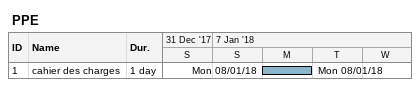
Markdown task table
PPE

| ID | Task | Duration | Start | Finish |
|---|---|---|---|---|
| 1 | cahier des charges | 1d | 2018-01-08 | 2018-01-08 |
